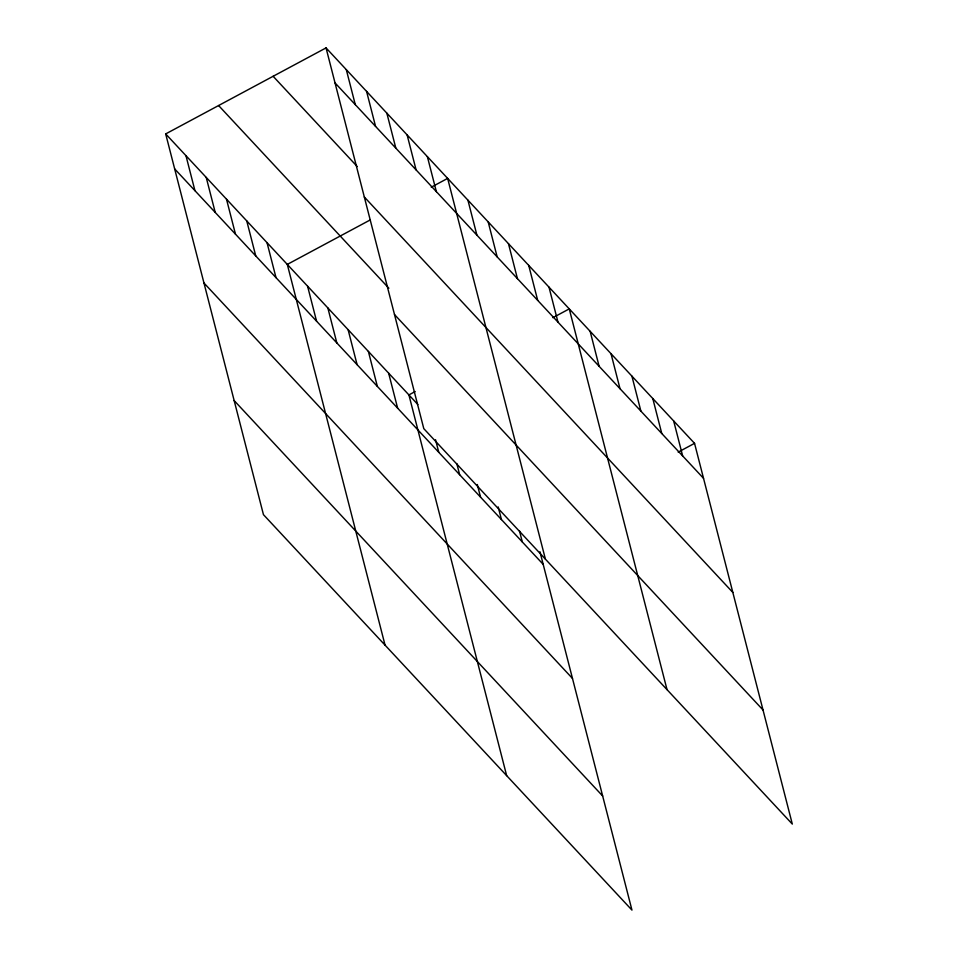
<?xml version="1.0" encoding="UTF-8"?>
<svg xmlns="http://www.w3.org/2000/svg" width="958" height="958" viewBox="0 0 958 958"><rect width="100%" height="100%" fill="white"/><g stroke="black" fill="none" stroke-linecap="round" stroke-linejoin="round"><path stroke-width="1.44" d="M539.953 551.76L631.957 910.1L263.45 514.65L165.686 133.916L326.043 47.9L694.55 443.35L792.314 824.084L423.795 428.645L326.043 47.9M370.075 220.017L287.304 264.408L385.056 645.153M431.268 187.181L447.649 178.392L545.401 559.137M415.209 391.535L408.91 394.912L506.662 775.645M552.874 317.685L569.256 308.895L667.019 689.628M678.18 452.128L694.55 443.35M335.025 82.903L703.543 478.341M273.126 76.281L357.238 166.548M364.315 196.989L732.834 592.439M218.604 105.536L388.864 288.226M394.504 314.547L763.011 709.986M165.686 133.916L417.856 404.516M174.679 168.919L543.186 564.358M203.97 283.005L572.489 678.456M234.147 400.564L602.666 796.002M673.666 420.933L682.659 455.936M652.793 398.528L661.774 433.531M631.909 376.123L640.89 411.114M611.024 353.706L620.006 388.709M590.14 331.3L599.121 366.303M548.994 287.149L557.975 322.139M528.72 265.39L537.701 300.393M508.459 243.643L517.44 278.646M488.185 221.897L497.166 256.9M467.911 200.15L476.904 235.141M427.376 156.645L436.369 191.648M519.428 530.756L522.314 541.953M407.114 134.898L416.095 169.901M498.196 506.938L501.429 519.547M386.84 113.152L395.834 148.143M477.312 484.532L480.545 497.13M366.579 91.393L375.56 126.396M456.786 463.528L459.66 474.725M346.305 69.647L355.286 104.65M435.543 439.722L438.776 452.32M388.637 373.165L397.63 408.156M368.375 351.406L377.356 386.409M348.101 329.66L357.094 364.663M327.84 307.913L336.821 342.904M307.566 286.167L316.559 321.158M267.031 242.661L276.012 277.664M246.757 220.915L255.75 255.918M226.495 199.168L235.476 234.159M206.221 177.41L215.215 212.413M185.96 155.663L194.941 190.666"/></g></svg>
